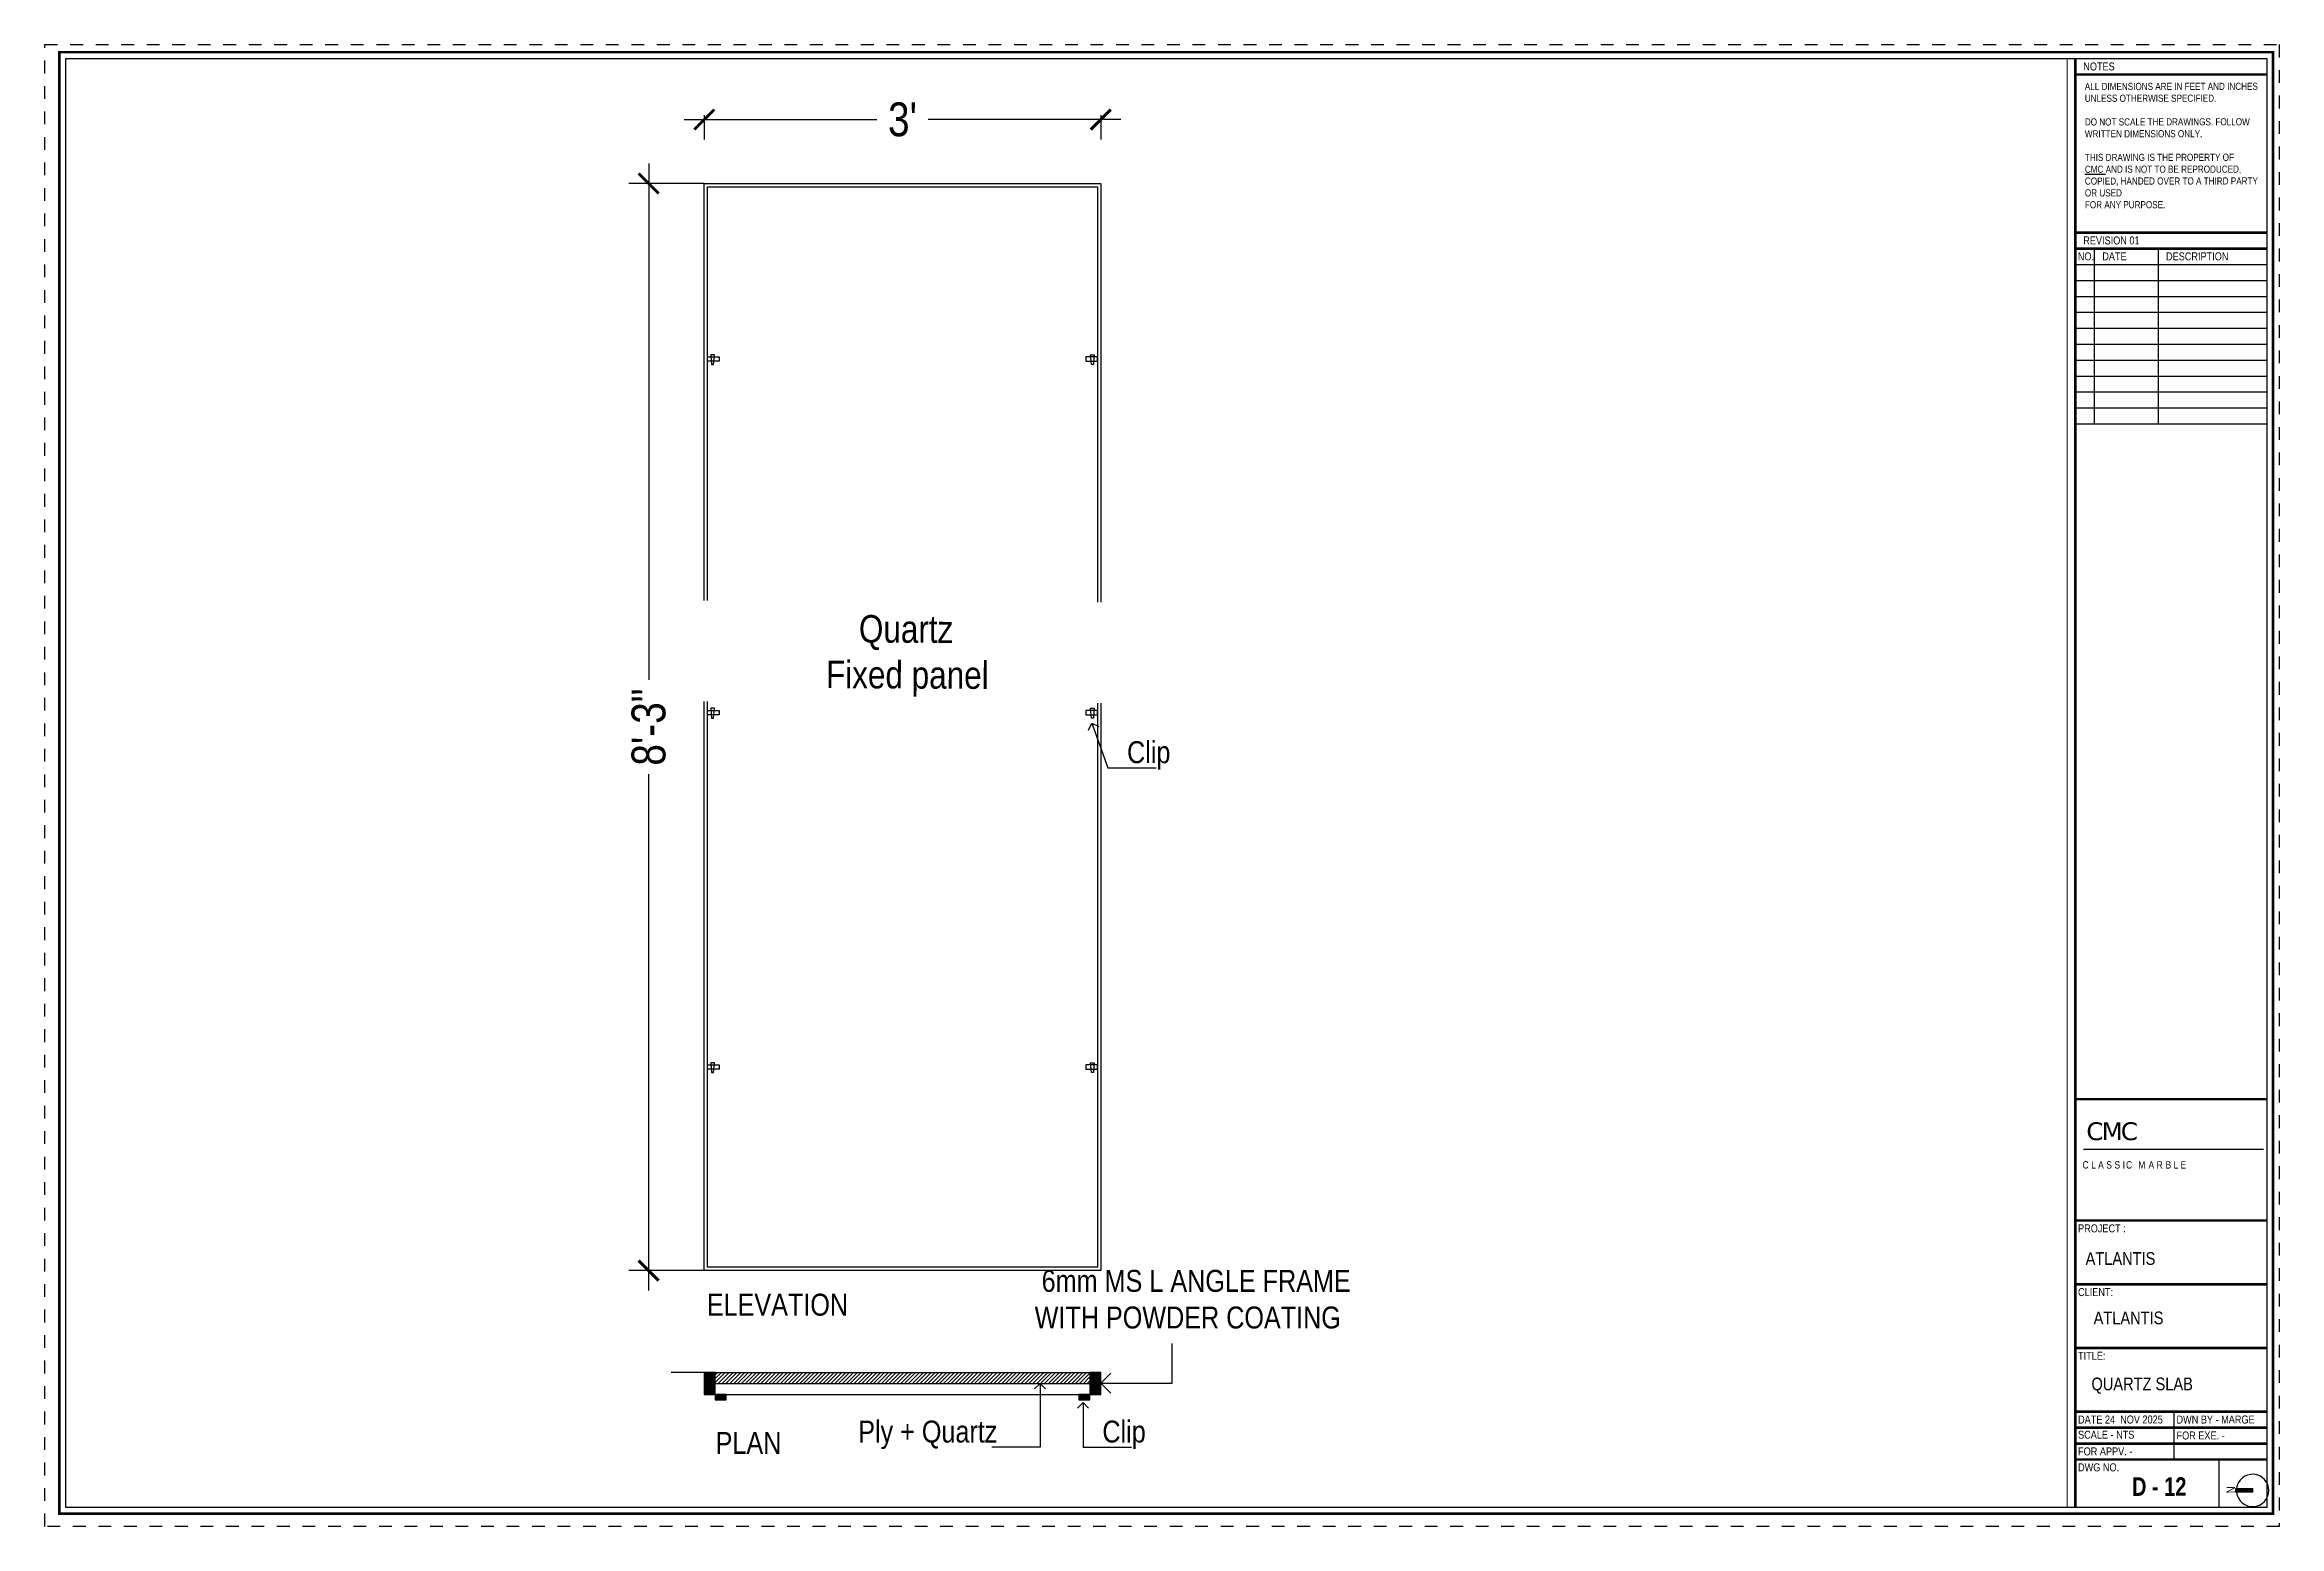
# Paper-space layout 'Full slab' of a CAD drawing. Header units: inches. Extents: x -0.6 to 16.9, y -0.1 to 11.6.
# The model-space entities are those that its viewports show. They can reach past a viewport. Long polylines and large blocks are cut down to what shows.
import ezdxf

# ---------------------------------------------------------------- set-up
doc = ezdxf.new("R2010")
doc.units = ezdxf.units.IN
doc.header["$LTSCALE"] = 0.05
doc.header["$MEASUREMENT"] = 0
doc.header["$PDMODE"] = 3
doc.header["$PDSIZE"] = -4
doc.linetypes.add('ACAD_ISO03W100', pattern=[30, 12, -18])
doc.linetypes.add('DASHED2', pattern=[0.375, 0.25, -0.125])
doc.layers.get('Defpoints').update_dxf_attribs({"linetype": 'DASHED2'})
for name, color, linetype in [('Flooring Layout', 7, 'Continuous'), ('Furniture text & dimension', 7, 'Continuous'), ('Rk_Sheet format', 40, 'Continuous'), ('Rk_Sheet Format text', 8, 'Continuous'), ('Sheet format', 1, 'Continuous'), ('text', 4, 'Continuous')]:
    doc.layers.add(name, color=color, linetype=linetype)
doc.layers.add('Nplot', color=3, linetype='Continuous', plot=False)
doc.styles.add('9-128OF1-4', font='ARIALN.TTF', dxfattribs={"height": 3.0792})
doc.styles.add('W1', font='')
doc.styles.add('W2', font='ARIALN.TTF')
doc.styles.get('W1').set_extended_font_data('Arial Black', italic=True)
doc.dimstyles.new('DIM 1-4', dxfattribs={"dimtxt": 3.0792, "dimasz": 1.82, "dimexe": 1.82, "dimexo": 0, "dimgap": 0.09, "dimtad": 0, "dimzin": 0, "dimdsep": 46, "dimlunit": 4, "dimtxsty": '9-128OF1-4', "dimblk": 'ARCHTICK', "dimcen": 1.8125, "dimdle": 1.82, "dimclrd": 8, "dimclre": 8, "dimadec": 0, "dimazin": 0, "dimtfac": 1, "dimtofl": 0, "dimtmove": 0, "dimatfit": 3, "dimldrblk": 'OPEN90', "dimfxl": 1, "dimtolj": 1, "dimtzin": 0, "dimlwd": -1, "dimarcsym": 0})

# ---------------------------------------------------------------- blocks, each defined once
blk = doc.blocks.new('_ArchTick')
at = {"color": 0, "const_width": 0.15}
blk.add_lwpolyline([(-0.5, -0.5), (0.5, 0.5)], dxfattribs=at)
blk = doc.blocks.new('*D870')
at = {"layer": 'Defpoints', "color": 0, "ltscale": 50, "transparency": 16777216}
for p in [(-37250.75, -11819.91), (-37214.67, -11819.91), (-37214.67, -11820.32)]:
    blk.add_point(p, dxfattribs=at)
at = {"layer": 'Flooring Layout', "color": 8, "linetype": 'ACAD_ISO03W100', "ltscale": 50, "transparency": 16777216}
for p, q in [((-37252.57, -11820.32), (-37233.96, -11820.32)), ((-37212.85, -11820.32), (-37231.46, -11820.32))]:
    blk.add_line(p, q, dxfattribs=at)
at = {"layer": 'Flooring Layout', "color": 8, "linetype": 'ACAD_ISO03W100', "lineweight": -2, "ltscale": 50, "transparency": 16777216}
for p, q in [((-37250.75, -11819.91), (-37250.75, -11822.14)), ((-37214.67, -11819.91), (-37214.67, -11822.14))]:
    blk.add_line(p, q, dxfattribs=at)
at = {"layer": 'Flooring Layout', "color": 8, "ltscale": 50, "transparency": 16777216, "xscale": 1.82, "yscale": 1.82, "zscale": 1.82, "rotation": 180}
blk.add_blockref('_ArchTick', (-37250.75, -11820.32), dxfattribs=at)
at = {"layer": 'Flooring Layout', "color": 8, "ltscale": 50, "transparency": 16777216, "xscale": 1.82, "yscale": 1.82, "zscale": 1.82}
blk.add_blockref('_ArchTick', (-37214.67, -11820.32), dxfattribs=at)
at = {"layer": 'Flooring Layout', "color": 0, "ltscale": 50, "transparency": 16777216, "insert": (-37232.71, -11820.32), "char_height": 3.079, "attachment_point": 5, "style": '9-128OF1-4', "bg_fill": 3, "box_fill_scale": 1.25, "bg_fill_color": 256, "bg_fill_true_color": 13158600, "bg_fill_transparency": 0}
blk.add_mtext("\\A1;3'", dxfattribs=at)
blk = doc.blocks.new('_Open90')
at = {"color": 0, "linetype": 'ByBlock', "lineweight": -2}
for p, q in [((0, 0), (-1, 0)), ((-0.5, 0.5), (0, 0)), ((0, 0), (-0.5, -0.5))]:
    blk.add_line(p, q, dxfattribs=at)
blk = doc.blocks.new('*D871')
at = {"layer": 'Defpoints', "color": 0, "ltscale": 50, "transparency": 16777216}
for p in [(-37250.75, -11826.15), (-37255.81, -11925.15), (-37250.75, -11925.15)]:
    blk.add_point(p, dxfattribs=at)
at = {"layer": 'Flooring Layout', "color": 8, "linetype": 'ACAD_ISO03W100', "ltscale": 50, "transparency": 16777216}
for p, q in [((-37255.81, -11824.33), (-37255.81, -11872.2)), ((-37255.81, -11926.97), (-37255.81, -11879.1))]:
    blk.add_line(p, q, dxfattribs=at)
at = {"layer": 'Flooring Layout', "color": 8, "linetype": 'ACAD_ISO03W100', "lineweight": -2, "ltscale": 50, "transparency": 16777216}
for p, q in [((-37250.75, -11826.15), (-37257.63, -11826.15)), ((-37250.75, -11925.15), (-37257.63, -11925.15))]:
    blk.add_line(p, q, dxfattribs=at)
at = {"layer": 'Flooring Layout', "color": 8, "ltscale": 50, "transparency": 16777216, "xscale": 1.82, "yscale": 1.82, "zscale": 1.82}
for p, rotation in [((-37255.81, -11826.15), 90), ((-37255.81, -11925.15), 270)]:
    blk.add_blockref('_ArchTick', p, dxfattribs=dict(at, rotation=rotation))
at = {"layer": 'Flooring Layout', "color": 0, "ltscale": 50, "transparency": 16777216, "insert": (-37255.81, -11875.65), "char_height": 3.079, "attachment_point": 5, "rotation": 90, "style": '9-128OF1-4', "bg_fill": 3, "box_fill_scale": 1.25, "bg_fill_color": 256, "bg_fill_true_color": 13158600, "bg_fill_transparency": 0}
blk.add_mtext('\\A1;8\'-3"', dxfattribs=at)

msp = doc.modelspace()

# ---------------------------------------------------------------- hatches: boundary and pattern name
at = {"layer": 'Flooring Layout', "ltscale": 50}
h = msp.add_hatch(color=256, dxfattribs=at)
h.dxf.hatch_style = 1
h.paths.add_polyline_path([(-37249.75447, -11934.41788), (-37250.75447, -11934.41788), (-37250.75447, -11936.41788), (-37249.75447, -11936.41788)])
h = msp.add_hatch(dxfattribs=at)
h.set_pattern_fill('ANSI31', color=256, scale=2)
h.paths.add_polyline_path([(-37215.66717, -11934.41788), (-37249.75447, -11934.41788), (-37249.75447, -11935.41788), (-37215.66717, -11935.41788)])
at = {"layer": 'Flooring Layout', "ltscale": 50, "true_color": 0xf27172}
h = msp.add_hatch(color=11, dxfattribs=at)
h.dxf.hatch_style = 1
h.paths.add_polyline_path([(-37248.75447, -11936.41788), (-37249.75447, -11936.41788), (-37249.75447, -11936.91788), (-37248.75447, -11936.91788)])
h = msp.add_hatch(color=11, dxfattribs=at)
h.dxf.hatch_style = 1
h.paths.add_polyline_path([(-37215.66717, -11936.41788), (-37216.66717, -11936.41788), (-37216.66717, -11936.91788), (-37215.66717, -11936.91788)])
at = {"layer": 'Flooring Layout', "ltscale": 50}
h = msp.add_hatch(color=256, dxfattribs=at)
h.dxf.hatch_style = 1
h.paths.add_polyline_path([(-37214.66717, -11934.41788), (-37215.66717, -11934.41788), (-37215.66717, -11936.41788), (-37214.66717, -11936.41788)])

# ---------------------------------------------------------------- linework, layer by layer
for p, q in [((-37250.75447, -11934.41788), (-37253.75447, -11934.41788)), ((-37249.75447, -11934.41788), (-37215.66717, -11934.41788)), ((-37249.75447, -11935.41788), (-37215.66717, -11935.41788)), ((-37249.75447, -11936.41788), (-37215.66717, -11936.41788))]:
    msp.add_line(p, q, dxfattribs=at)
for points in [[(-37250.75447, -11826.14599), (-37214.66717, -11826.14599), (-37214.66717, -11925.14599), (-37250.75447, -11925.14599)], [(-37250.44447, -11826.45599), (-37214.97717, -11826.45599), (-37214.97717, -11924.83599), (-37250.44447, -11924.83599)], [(-37214.97717, -11841.93627), (-37216.02568, -11841.93627), (-37216.02568, -11842.32176), (-37214.97717, -11842.32176)], [(-37215.2659, -11841.73772), (-37215.32513, -11842.62086), (-37215.51483, -11842.62086), (-37215.61316, -11841.73772)], [(-37214.97717, -11906.41251), (-37216.02568, -11906.41251), (-37216.02568, -11906.798), (-37214.97717, -11906.798)], [(-37215.2659, -11906.21396), (-37215.32513, -11907.09711), (-37215.51483, -11907.09711), (-37215.61316, -11906.21396)], [(-37250.75447, -11934.41788), (-37250.75447, -11936.41788), (-37249.75447, -11936.41788), (-37249.75447, -11934.41788)], [(-37249.75447, -11936.41788), (-37249.75447, -11936.91788), (-37248.75447, -11936.91788), (-37248.75447, -11936.41788)], [(-37216.66717, -11936.41788), (-37216.66717, -11936.91788), (-37215.66717, -11936.91788), (-37215.66717, -11936.41788)], [(-37215.66717, -11934.41788), (-37215.66717, -11936.41788), (-37214.66717, -11936.41788), (-37214.66717, -11934.41788)]]:
    msp.add_lwpolyline(points, close=True, dxfattribs=at)

# ---------------------------------------------------------------- texts
at = {"layer": 'Flooring Layout', "ltscale": 50, "char_height": 2, "style": '9-128OF1-4'}
for s, insert, attachment_point in [('Clip', (-37212.27284, -11876.93531), 1), (' 6mm MS L ANGLE FRAME^JWITH POWDER COATING', (-37220.68303, -11925.08567), 1), ('ELEVATION', (-37250.52302, -11927.2532), 1), ('PLAN', (-37249.72128, -11939.8414), 1), ('Ply + Quartz', (-37224.07349, -11938.80803), 3), ('Clip', (-37214.51958, -11938.80803), 1)]:
    msp.add_mtext_dynamic_manual_height_columns(s, width=32.1203731, gutter_width=15.396, heights=[0], dxfattribs=dict(at, insert=insert, attachment_point=attachment_point))

# ---------------------------------------------------------------- dimensions: what is measured, and where the dimension line sits
at = {"layer": 'Flooring Layout', "ltscale": 50}
dim = msp.add_linear_dim(base=(-37214.66717, -11820.31871), p1=(-37250.75447, -11819.9088), p2=(-37214.66717, -11819.9088), dimstyle='DIM 1-4', override={"dimfxl": 0.1875, "dimtfill": 1, "dimarcsym": 1}, dxfattribs=at)
dim.commit()
dim.dimension.update_dxf_attribs({"geometry": '*D870', "text_midpoint": (-37232.71082, -11820.31871)})

# ---------------------------------------------------------------- leaders
for points, override in [([(-37215.49387, -11875.30137), (-37214.0259, -11879.35775), (-37209.63323, -11879.35775)], {"dimasz": 1, "dimgap": 0.09, "dimtad": 0, "dimfxl": 0.1875, "dimtfill": 1, "dimarcsym": 1}), ([(-37214.66717, -11935.39838), (-37208.16903, -11935.39838), (-37208.16903, -11931.77645)], {"dimgap": 0.09, "dimtad": 0, "dimfxl": 0.1875, "dimtfill": 1, "dimarcsym": 1}), ([(-37220.19689, -11935.41788), (-37220.19689, -11941.23047), (-37224.58955, -11941.23047)], {"dimasz": 1, "dimfxl": 0.1875, "dimtfill": 1, "dimarcsym": 1}), ([(-37216.27263, -11937.17409), (-37216.27263, -11941.23047), (-37211.87997, -11941.23047)], {"dimasz": 1, "dimgap": 0.09, "dimtad": 0, "dimfxl": 0.1875, "dimtfill": 1, "dimarcsym": 1})]:
    msp.add_leader(points, dimstyle='DIM 1-4', override=override, dxfattribs=at)

# ---------------------------------------------------------------- next in the draw order: texts
at = {"layer": 'text', "color": 7, "ltscale": 50, "true_color": 0xffffff, "insert": (-37292.38042, -11868.89635), "char_height": 2.5, "width": 119.7881661, "attachment_point": 4, "rotation": 359.7287349, "style": '9-128OF1-4', "bg_fill": 2}
msp.add_mtext('\\pi55.69132;{\\C30;\\c2254834;Quartz\\P\\pi52.71468;Fixed panel }', dxfattribs=at)

# ---------------------------------------------------------------- next in the draw order: linework, layer by layer
at = {"layer": 'Flooring Layout', "ltscale": 50}
for points in [[(-37214.97717, -11874.14049), (-37216.02568, -11874.14049), (-37216.02568, -11874.52598), (-37214.97717, -11874.52598)], [(-37215.2659, -11873.94194), (-37215.32513, -11874.82508), (-37215.51483, -11874.82508), (-37215.61316, -11873.94194)]]:
    msp.add_lwpolyline(points, close=True, dxfattribs=at)

# ---------------------------------------------------------------- next in the draw order: dimensions: what is measured, and where the dimension line sits
dim = msp.add_linear_dim(base=(-37255.81376, -11925.14599), p1=(-37250.75447, -11826.14599), p2=(-37250.75447, -11925.14599), angle=90, dimstyle='DIM 1-4', override={"dimfxl": 0.1875, "dimtfill": 1, "dimarcsym": 1}, dxfattribs=at)
dim.commit()
dim.dimension.update_dxf_attribs({"geometry": '*D871', "text_midpoint": (-37255.81376, -11875.64599)})

# ---------------------------------------------------------------- next in the draw order: linework, layer by layer
for points in [[(-37250.44447, -11841.93627), (-37249.39596, -11841.93627), (-37249.39596, -11842.32176), (-37250.44447, -11842.32176)], [(-37250.15574, -11841.73772), (-37250.09651, -11842.62086), (-37249.90682, -11842.62086), (-37249.80848, -11841.73772)], [(-37250.44447, -11874.14049), (-37249.39596, -11874.14049), (-37249.39596, -11874.52598), (-37250.44447, -11874.52598)], [(-37250.15574, -11873.94194), (-37250.09651, -11874.82508), (-37249.90682, -11874.82508), (-37249.80848, -11873.94194)], [(-37250.44447, -11906.41251), (-37249.39596, -11906.41251), (-37249.39596, -11906.798), (-37250.44447, -11906.798)], [(-37250.15574, -11906.21396), (-37250.09651, -11907.09711), (-37249.90682, -11907.09711), (-37249.80848, -11906.21396)]]:
    msp.add_lwpolyline(points, close=True, dxfattribs=at)

psp = doc.layouts.new('Full slab')

# ---------------------------------------------------------------- hatches: boundary and pattern name
at = {"layer": 'Sheet format', "ltscale": 0.02}
psp.add_hatch(color=256, dxfattribs=at).paths.add_polyline_path([(16.547, 0.243), (16.547, 0.212), (16.68, 0.212), (16.68, 0.243)])

# ---------------------------------------------------------------- linework, layer by layer
at = {"layer": 'Defpoints', "color": 6, "ltscale": 0.03}
psp.add_lwpolyline([(16.889, -0.055), (-0.632, -0.055), (-0.632, 11.57), (16.889, 11.57)], close=True, dxfattribs=at)
at = {"layer": 'Furniture text & dimension', "ltscale": 50}
psp.add_line((15.354, 2.905), (16.765, 2.905), dxfattribs=at)
at = {"layer": 'Rk_Sheet format', "ltscale": 0.03}
psp.add_lwpolyline([(16.547, 0.212), (16.547, 0.243), (16.68, 0.243), (16.68, 0.212)], close=True, dxfattribs=at)
at = {"layer": 'Sheet format', "color": 2, "ltscale": 0.02}
for p, q in [((15.438, 9.97), (15.438, 8.595)), ((15.938, 9.97), (15.938, 8.595)), ((16.062, 0.844), (16.062, 0.469)), ((16.415, 0.469), (16.415, 0.094))]:
    psp.add_line(p, q, dxfattribs=at)
at = {"layer": 'Sheet format', "ltscale": 0.02, "const_width": 0.0197}
psp.add_lwpolyline([(16.84, 0.044), (-0.517, 0.044), (-0.517, 11.511), (16.84, 11.511)], close=True, dxfattribs=at)
at = {"layer": 'Sheet format', "color": 2, "ltscale": 0.02}
psp.add_lwpolyline([(16.79, 0.094), (-0.467, 0.094), (-0.467, 11.461), (16.79, 11.461)], close=True, dxfattribs=at)
at = {"layer": 'Sheet format', "ltscale": 0.02, "const_width": 0.0197}
for points in [[(15.29, 11.461), (15.29, 0.094)], [(15.29, 11.336), (16.79, 11.336)], [(15.29, 10.095), (16.79, 10.095)], [(15.29, 9.97), (16.79, 9.97)], [(16.79, 3.296), (15.29, 3.296)], [(16.79, 2.344), (15.29, 2.344)], [(16.79, 1.844), (15.29, 1.844)], [(16.79, 1.344), (15.29, 1.344)], [(16.79, 0.844), (15.29, 0.844)], [(16.79, 0.719), (15.29, 0.719)], [(16.79, 0.594), (15.29, 0.594)], [(16.79, 0.469), (15.29, 0.469)]]:
    psp.add_lwpolyline(points, dxfattribs=at)
at = {"layer": 'Sheet format', "color": 2, "ltscale": 0.02}
for points in [[(15.29, 9.845), (16.79, 9.845)], [(15.29, 9.72), (16.79, 9.72)], [(15.29, 9.595), (16.79, 9.595)], [(15.29, 9.47), (16.79, 9.47)], [(15.29, 9.345), (16.79, 9.345)], [(15.29, 9.22), (16.79, 9.22)], [(15.29, 9.095), (16.79, 9.095)], [(15.29, 8.97), (16.79, 8.97)], [(15.29, 8.845), (16.79, 8.845)], [(15.29, 8.72), (16.79, 8.72)], [(15.29, 8.595), (16.79, 8.595)]]:
    psp.add_lwpolyline(points, dxfattribs=at)
psp.add_lwpolyline([(16.554, 0.212, 0.941926), (16.807, 0.226, 0.938097), (16.554, 0.243, 0.938097)], format="xyb", dxfattribs=at)

# ---------------------------------------------------------------- texts
at = {"layer": 'Rk_Sheet Format text', "color": 0, "attachment_point": 1, "style": 'W2'}
for s, insert, char_height, width, rotation in [('NOTES', (15.352, 11.43), 0.0625, 1.42206, 0.0497), ('{\\C7;ALL DIMENSIONS ARE IN FEET AND INCHES UNLESS OTHERWISE SPECIFIED.\\P\\PDO NOT SCALE THE DRAWINGS. FOLLOW WRITTEN DIMENSIONS ONLY.\\P\\PTHIS DRAWING IS THE PROPERTY OF\\P\\LCMC \\lAND IS NOT TO BE REPRODUCED, COPIED, HANDED OVER TO A THIRD PARTY OR USED\\PFOR ANY PURPOSE.}', (15.364, 11.27), 0.05567, 1.4156, 0.0497), ('REVISION 01', (15.352, 10.065), 0.0625, 1.42206, 0.0497), ('NO.', (15.309, 9.94), 0.0625, 1.42206, 0.0497), ('DATE', (15.501, 9.94), 0.0625, 1.42206, 0.0497), ('DESCRIPTION', (16.001, 9.94), 0.0625, 1.42206, 0.0497), ('PROJECT :', (15.311, 2.314), 0.0625, 1.42206, 0.0497), ('ATLANTIS', (15.37, 2.096), 0.1, 1.4771, 0.0497), ('CLIENT:', (15.311, 1.814), 0.0625, 1.42206, 0.0497), ('ATLANTIS', (15.433, 1.63), 0.1, 1.4771, 0.0497), ('TITLE:', (15.311, 1.314), 0.0625, 1.42206, 0.0497), ('QUARTZ SLAB', (15.416, 1.112), 0.1, 1.31828, 0.0497), ('DATE 24  NOV 2025', (15.311, 0.814), 0.0625, 1.42206, 0.0497), ('DWN BY - MARGE', (16.083, 0.814), 0.0625, 1.42206, 0.0497), ('\\A1;SCALE - NTS', (15.311, 0.695), 0.0625, 1.42206, 0.0497), ('FOR APPV. - ', (15.311, 0.564), 0.0625, 1.42206, 0.0497), ('FOR EXE. - ', (16.083, 0.689), 0.0625, 1.42206, 0.0497), ('DWG NO.', (15.311, 0.439), 0.0625, 1.42206, 0.0497), ('{\\fImpact|b0|i0|c0|p34;D - 12}', (15.734, 0.33), 0.14598, 2.07599, 0.0497), ('N', (16.477, 0.204), 0.0664, 1.76285, 90.9184)]:
    psp.add_mtext(s, dxfattribs=dict(at, insert=insert, char_height=char_height, width=width, rotation=rotation))
at = {"layer": 'Rk_Sheet Format text', "color": 0, "attachment_point": 1}
for s, insert, char_height, width, style in [('{\\fVerdana|b0|i0|c0|p34;\\T0.9;\\C7;CMC}', (15.376, 3.115), 0.14009, 1.36276, 'W1'), ('{\\T1.45;\\C7;CLASSIC MARBLE}', (15.346, 2.81), 0.05781, 2.47777, 'W2')]:
    psp.add_mtext(s, dxfattribs=dict(at, insert=insert, char_height=char_height, width=width, style=style))

# ---------------------------------------------------------------- viewports
at = {"layer": 'Nplot', "lineweight": 53}
psp.add_viewport(center=(7.379, 5.777), size=(15.691, 11.36611), view_center_point=(-37217.79104, -11880.74454), view_height=131.9315634, dxfattribs=at)

doc.saveas('drawing.dxf')
